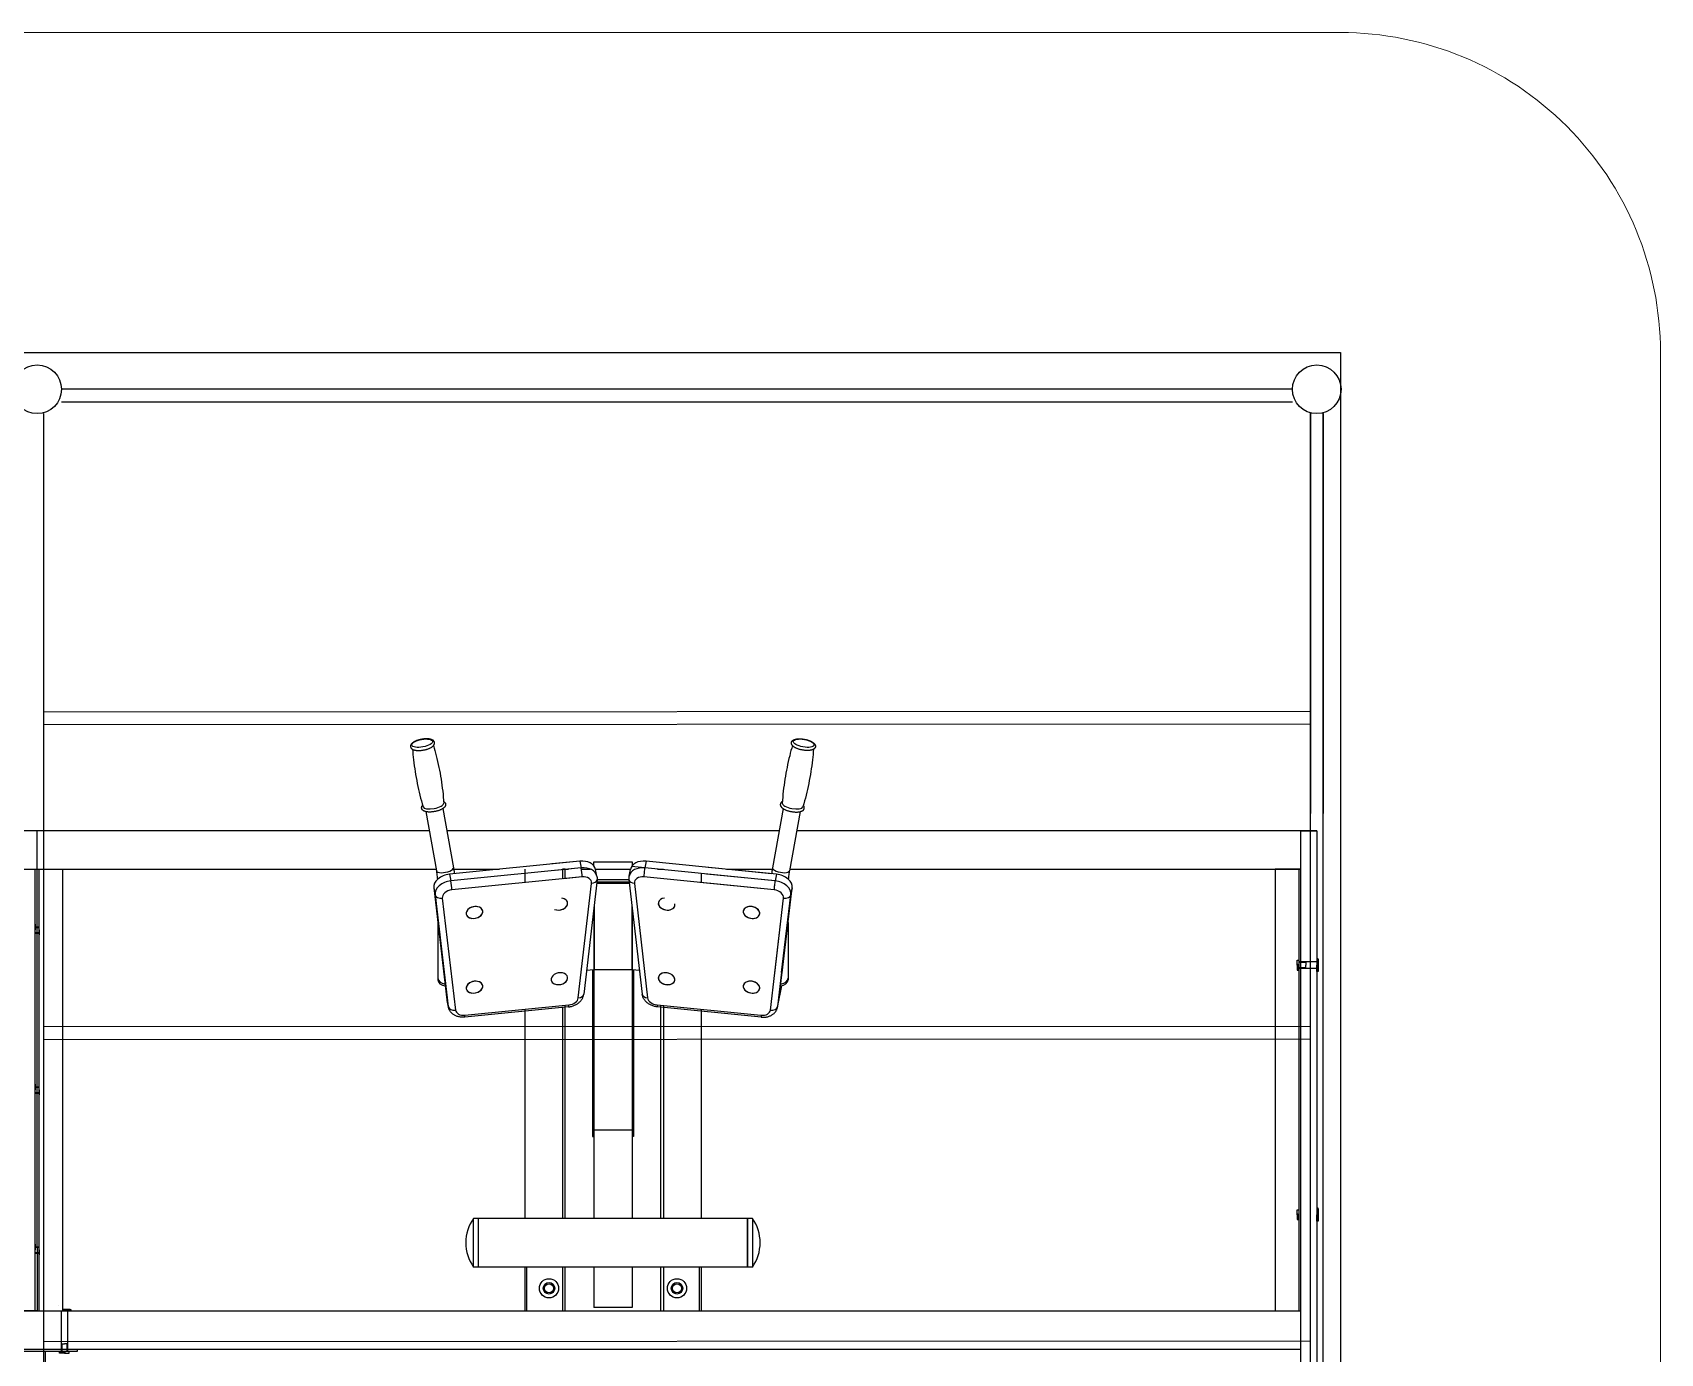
# Model space of a CAD drawing. Header units: millimetres. Extents: x -3665 to 2545, y -3636 to 2679.
# Drawn here: x 0 to 2545, y 615 to 2679 of the extents above; entities that cross this region are included whole.
import ezdxf

# ---------------------------------------------------------------- set-up
doc = ezdxf.new("R2010")
doc.units = ezdxf.units.MM
doc.layers.add('DIKOM_ЗОНА', color=80, linetype='Continuous')
doc.layers.add('DIKOM_ОБЪЕКТ', color=7, linetype='Continuous')

msp = doc.modelspace()

# ---------------------------------------------------------------- linework, layer by layer
at = {"layer": 'DIKOM_ЗОНА', "color": 3, "lineweight": 15}
msp.add_lwpolyline([(-2029.7, 2679.2), (2044.6, 2679.2, -0.414214), (2544.6, 2179.2), (2544.6, -1934.6, -0.414214), (2044.6, -2434.6), (-2029.7, -2434.6, -0.414214), (-2529.7, -1934.6), (-2529.7, 2179.2, -0.414214)], format="xyb", close=True, dxfattribs=at)
at = {"layer": 'DIKOM_ОБЪЕКТ'}
for p, q in [((-2029.7, 2179.2), (2044.6, 2179.2)), ((2044.6, 2179.2), (2044.6, -1934.6)), ((1969.5, 2121.7), (45.5, 2121.7)), ((1969.5, 2101.7), (45.5, 2101.7)), ((17.3, 2083.7), (17.3, -1840.3)), ((1997.5, -1840.3), (1997.5, 2085)), ((1997.5, 2083.7), (1997.5, 1458.6)), ((2017.5, -1840.3), (2017.5, 2085)), ((2017.5, 2083.7), (2017.5, 1458.6)), ((17.3, 1617.6), (1997.5, 1618.6)), ((17.3, 1597.6), (1997.5, 1598.6)), ((615.1, 1461.6), (631.7, 1369.3)), ((641.4, 1466.3), (658.1, 1374)), ((1173.5, 1466.3), (1156.8, 1374)), ((1199.8, 1461.6), (1183.2, 1369.3)), ((7.5, 1431.7), (-175.4, 1431.7)), ((620.5, 1431.7), (7.5, 1431.7)), ((7.5, 1371.7), (7.5, 1431.7)), ((1167.2, 1431.7), (647.7, 1431.7)), ((2007.5, 1431.7), (1194.4, 1431.7)), ((1982.5, -1188.3), (1982.5, 1431.7)), ((1982.5, 1431.7), (2007.5, 1431.7)), ((2007.5, 1431.7), (2007.5, -1188.3)), ((855.7, 1384.1), (652, 1363.9)), ((855.7, 1384.1), (811.9, 1379.8)), ((855.7, 1384.1), (857.8, 1373.6)), ((877.5, 1383.2), (937.5, 1383.2)), ((877.5, 1377), (877.5, 1383.2)), ((1154.5, 1354), (936.5, 1375.7)), ((937.5, 1383.2), (937.5, 1377)), ((959.2, 1384.1), (957.2, 1373.6)), ((1155.4, 1364.6), (959.2, 1384.1)), ((1162.9, 1363.9), (1056.4, 1374.5)), ((-181.4, 1371.7), (7.5, 1371.7)), ((4.5, 681.7), (4.5, 1371.7)), ((7.5, 1371.7), (631.3, 1371.7)), ((7.5, 781.7), (7.5, 1371.7)), ((7.5, 781.7), (7.5, 1371.7)), ((10.5, 681.7), (10.5, 1371.7)), ((47.5, 681.7), (47.5, 1371.7)), ((652, 1363.9), (654.1, 1353.4)), ((857.8, 1373.6), (654.1, 1353.4)), ((859.1, 1359.6), (655.5, 1339.3)), ((657.1, 1371.7), (730, 1371.7)), ((769.5, 1371.7), (769.5, 1350.7)), ((857.8, 1373.6), (817.3, 1369.6)), ((828.5, 1371.7), (837.7, 1371.7)), ((832.5, 1371.7), (828.5, 1371.7)), ((828.5, 1371.7), (828.5, 1356.5)), ((859.1, 1359.6), (830.5, 1356.7)), ((832.5, 1356.9), (832.5, 1371.7)), ((853.3, 1170.7), (874, 1349.5)), ((858.1, 1371.7), (872.4, 1371.7)), ((882.5, 1355.4), (861.9, 1176.6)), ((880.1, 1371.7), (934.8, 1371.7)), ((882.3, 1360.8), (880.2, 1371.3)), ((933.1, 1349.2), (881.8, 1349.2)), ((932.9, 1351.3), (882, 1351.3)), ((932.9, 1351.3), (882, 1351.3)), ((932.9, 1351.3), (882, 1351.3)), ((932.5, 1354.9), (882.4, 1354.9)), ((932.4, 1355.4), (953, 1176.6)), ((932.6, 1360.8), (934.7, 1371.3)), ((941, 1349.5), (961.6, 1170.7)), ((1154.4, 1339.8), (955.8, 1359.6)), ((977.2, 1371.7), (986.5, 1371.7)), ((982.5, 1371.7), (986.5, 1371.7)), ((982.5, 1371.1), (982.5, 1371.7)), ((986.5, 1371.7), (986.5, 1370.7)), ((1159.4, 1339.3), (1043, 1350.9)), ((1045.5, 1364.9), (1045.5, 1350.7)), ((1160.8, 1353.4), (1053.7, 1364)), ((1084.9, 1371.7), (1157.8, 1371.7)), ((1162.9, 1363.9), (1160.8, 1353.4)), ((1183.6, 1371.7), (1982.5, 1371.7)), ((1982.5, 1371.7), (1942.5, 1371.7)), ((1942.5, 1371.7), (1942.5, 681.7)), ((1979.5, 1371.7), (1979.5, 681.7)), ((1982.5, 1271.7), (1982.5, 1371.7)), ((627.3, 1342.3), (629.4, 1331.8)), ((627.3, 1342.3), (648, 1167.6)), ((629.4, 1331.8), (650.1, 1157.1)), ((640.7, 1326.4), (661.3, 1151.6)), ((1153.6, 1151.6), (1174.2, 1326.4)), ((1160.4, 1209), (1174.2, 1326.4)), ((1164.9, 1157.1), (1185.5, 1331.8)), ((1171.1, 1210), (1185.5, 1331.8)), ((1171.9, 1209.5), (1187.6, 1342.3)), ((1187.6, 1342.3), (1185.5, 1331.8)), ((877.5, 1312.1), (877.5, 1214.8)), ((877.9, 1315.7), (877.9, 1214.9)), ((937, 1315.7), (937, 1214.9)), ((937.4, 1312.1), (937.4, 1214.8)), ((4.5, 1285.9), (4.5, 1276.7)), ((4.5, 1280.8), (10.5, 1280.8)), ((4.5, 1267.4), (4.5, 1276.7)), ((4.5, 1272.5), (10.5, 1272.5)), ((5.1, 1281.7), (10.5, 1281.7)), ((10.5, 1276.7), (10.5, 1284.3)), ((10.5, 1276.7), (10.5, 1269.1)), ((633.7, 1288.5), (633.7, 1201.6)), ((1166.9, 1167.6), (1181.2, 1288.5)), ((1181.2, 1288.5), (1181.2, 1201.6)), ((5.1, 1271.7), (10.5, 1271.7)), ((1977, 1221.7), (1977, 1229.3)), ((1977, 1229.3), (1979.5, 1229.3)), ((1977, 1221.7), (1977, 1228.9)), ((1979.5, 1222.1), (1977, 1223)), ((1977, 1221.7), (1977, 1214.1)), ((1977, 1221.7), (1977, 1214.4)), ((1979.5, 1229.3), (1979.5, 1221.7)), ((2007.5, 1226.7), (1979.5, 1226.7)), ((1990.5, 1225.8), (1979.5, 1225.8)), ((1979.5, 1214.1), (1979.5, 1221.7)), ((1990.5, 1226.7), (1990.5, 1221.7)), ((1990.5, 1216.7), (1990.5, 1221.7)), ((2009.5, 1231.7), (2007.5, 1231.7)), ((2007.5, 1231.7), (2007.5, 1221.7)), ((2007.5, 1211.7), (2007.5, 1221.7)), ((2009.5, 1221.7), (2009.5, 1231.7)), ((2009.5, 1230.9), (2009.5, 1221.7)), ((2009.5, 1212.4), (2009.5, 1221.7)), ((2009.5, 1221.7), (2009.5, 1211.7)), ((633.7, 1201.6), (633.7, 1198.8)), ((866.1, 1213.7), (877.5, 1214.8)), ((875.5, 1214.6), (875.5, 953.9)), ((877.5, 1214.8), (877.5, 825.9)), ((877.9, 1214.9), (937, 1214.9)), ((937.4, 1214.8), (948.8, 1213.7)), ((937.5, 1214.8), (937.5, 825.9)), ((939.5, 1214.6), (939.5, 953.9)), ((1181.2, 1201.6), (1181.2, 1198.8)), ((1977, 1221.2), (1979.5, 1220.3)), ((1977, 1214.1), (1979.5, 1214.1)), ((1990.5, 1217.5), (1979.5, 1217.5)), ((2007.5, 1216.7), (1979.5, 1216.7)), ((2009.5, 1211.7), (2007.5, 1211.7)), ((1164.7, 1156.1), (1171.4, 1189.6)), ((1169.3, 1189.4), (1169.5, 1189.4)), ((650.2, 1156.1), (648.1, 1166.6)), ((838.1, 1156.6), (675.7, 1140.4)), ((676.1, 1143.4), (838.5, 1159.5)), ((769.5, 1152.7), (769.5, 825.9)), ((828.5, 1155.6), (828.5, 825.9)), ((832.5, 825.9), (832.5, 1158.9)), ((976.4, 1159.5), (1138.8, 1143.4)), ((1139.2, 1140.4), (976.8, 1156.6)), ((982.5, 825.9), (982.5, 1158.9)), ((986.5, 1158.5), (986.5, 825.9)), ((1045.5, 1152.7), (1045.5, 825.9)), ((17.3, 1125.6), (1997.5, 1126.6)), ((17.3, 1105.6), (1997.5, 1106.6)), ((4.5, 1035.9), (4.5, 1026.7)), ((4.5, 1030.8), (10.5, 1030.8)), ((4.5, 1017.4), (4.5, 1026.7)), ((4.5, 1022.5), (10.5, 1022.5)), ((5.1, 1031.7), (10.5, 1031.7)), ((5.1, 1021.7), (10.5, 1021.7)), ((10.5, 1026.7), (10.5, 1034.3)), ((10.5, 1026.7), (10.5, 1019.1)), ((875.5, 959.8), (877.5, 959.8)), ((875.5, 953.9), (877.5, 953.9)), ((937.5, 963.9), (877.5, 963.9)), ((939.5, 959.8), (937.5, 959.8)), ((939.5, 953.9), (937.5, 953.9)), ((2009.5, 841.7), (2007.5, 841.7)), ((2007.5, 841.7), (2007.5, 831.7)), ((2009.5, 831.7), (2009.5, 841.7)), ((2009.5, 840.9), (2009.5, 831.7)), ((1125.5, 825.9), (689.5, 825.9)), ((689.5, 749.9), (689.5, 825.9)), ((697.5, 749.9), (697.5, 825.9)), ((697.5, 749.9), (697.5, 824.3)), ((1117.5, 749.9), (1117.5, 825.9)), ((1117.5, 825.9), (1117.5, 749.9)), ((1125.5, 825.9), (1125.5, 749.9)), ((1977, 831.7), (1977, 839.3)), ((1977, 839.3), (1979.5, 839.3)), ((1977, 831.7), (1977, 838.9)), ((1979.5, 832.1), (1977, 833)), ((1977, 831.7), (1977, 824.1)), ((1977, 831.7), (1977, 824.4)), ((1977, 831.2), (1979.5, 830.3)), ((1977, 824.1), (1979.5, 824.1)), ((1979.5, 839.3), (1979.5, 831.7)), ((1979.5, 824.1), (1979.5, 831.7)), ((2007.5, 821.7), (2007.5, 831.7)), ((2009.5, 821.7), (2007.5, 821.7)), ((2009.5, 822.4), (2009.5, 831.7)), ((2009.5, 831.7), (2009.5, 821.7)), ((4.5, 785.9), (4.5, 776.7)), ((4.5, 780.8), (10.5, 780.8)), ((4.5, 767.4), (4.5, 776.7)), ((4.5, 772.5), (10.5, 772.5)), ((5.1, 781.7), (10.5, 781.7)), ((5.1, 771.7), (10.5, 771.7)), ((7.5, 781.7), (7.5, 681.7)), ((7.5, 781.7), (7.5, 681.7)), ((10.5, 776.7), (10.5, 784.3)), ((10.5, 776.7), (10.5, 769.1)), ((1125.5, 749.9), (689.5, 749.9)), ((769.5, 749.9), (769.5, 681.7)), ((772.5, 749.9), (772.5, 681.7)), ((828.5, 749.9), (828.5, 681.7)), ((832.5, 681.7), (832.5, 749.9)), ((877.5, 749.9), (877.5, 686.7)), ((937.5, 749.9), (937.5, 686.7)), ((982.5, 681.7), (982.5, 749.9)), ((986.5, 749.9), (986.5, 681.7)), ((1042.5, 681.7), (1042.5, 749.9)), ((1045.5, 749.9), (1045.5, 681.7)), ((-79.6, 681.7), (7.5, 681.7)), ((7.5, 681.7), (-32.5, 681.7)), ((7.5, 681.7), (1982.5, 681.7)), ((7.5, 681.7), (47.5, 681.7)), ((40, 681.7), (50, 681.7)), ((45, 681.7), (45, 617.7)), ((47.5, 683.7), (50, 683.7)), ((50, 683.7), (47.5, 683.7)), ((59.2, 683.7), (50, 683.7)), ((50, 683.7), (60, 683.7)), ((60, 681.7), (50, 681.7)), ((55, 681.7), (55, 617.7)), ((60, 683.7), (60, 681.7)), ((772.5, 681.7), (1042.5, 681.7)), ((937.5, 686.7), (877.5, 686.7)), ((-1967.5, 621.7), (7.5, 621.7)), ((-55, 621.7), (70, 621.7)), ((70, 617.7), (-55, 617.7)), ((7.5, 621.7), (1982.5, 621.7)), ((17.3, 633.6), (1997.5, 634.6)), ((20, 617.7), (20, -323)), ((42.4, 615.2), (42.4, 617.7)), ((42.4, 617.7), (50, 617.7)), ((50, 615.2), (42.4, 615.2)), ((50, 615.2), (42.7, 615.2)), ((45, 629.7), (50, 629.7)), ((45.8, 629.7), (45.8, 617.7)), ((49.5, 615.2), (48.6, 617.7)), ((55, 629.7), (50, 629.7)), ((57.6, 617.7), (50, 617.7)), ((50, 615.2), (57.6, 615.2)), ((50, 615.2), (57.2, 615.2)), ((50.4, 617.7), (51.3, 615.2)), ((54.1, 629.7), (54.1, 617.7)), ((57.6, 615.2), (57.6, 617.7)), ((70, 621.7), (70, 617.7))]:
    msp.add_line(p, q, dxfattribs=at)
for centre, radius in [((7.5, 2121.7), 38), ((7.5, 2121.7), 38), ((2007.5, 2121.7), 38), ((807.5, 716.7), 15), ((807.5, 716.7), 9), ((807.5, 716.7), 7), ((1007.5, 716.7), 15), ((1007.5, 716.7), 9), ((1007.5, 716.7), 7)]:
    msp.add_circle(centre, radius, dxfattribs=at)
for centre, radius, start, end in [((5.1, 1282.3), 0.6, 180, 270), ((5.1, 1271.1), 0.6, 90, 180), ((5.1, 1032.3), 0.6, 180, 270), ((5.1, 1021.1), 0.6, 90, 180), ((743.6, 787.9), 66.2, 144.9489, 180), ((1071.3, 787.9), 66.2, 0, 35.0511), ((5.1, 782.3), 0.6, 180, 270), ((5.1, 771.1), 0.6, 90, 180), ((743.6, 787.9), 66.2, 180, 215.0511), ((1071.3, 787.9), 66.2, 324.9489, 0), ((43.1, 686.7), 3.24, 119.1339, 119.134)]:
    msp.add_arc(centre, radius, start, end, dxfattribs=at)
for centre, major_axis in [((609.4, 1568.6), (-16.2, -2.9)), ((1205.5, 1568.6), (-16.2, 2.9))]:
    msp.add_ellipse(centre, major_axis=major_axis, ratio=0.365776, dxfattribs=at)
for centre, major_axis, ratio, start_param, end_param in [((626.7, 1472.4), (-16.2, -2.9), 0.365776, 0.03941, 3.102183), ((1188.2, 1472.4), (-16.2, 2.9), 0.365776, 0.03941, 3.102183), ((644.9, 1371.6), (-13.2, -2.4), 0.365776, 0, 3.141593), ((855.7, 1366.5), (24.5, 4.9), 0.700225, 0, 1.432511), ((857.8, 1356), (24.5, 4.9), 0.700225, 0, 1.432511), ((957.2, 1356), (-24.5, 4.9), 0.700225, -1.432511, 0), ((959.2, 1366.5), (-24.5, 4.9), 0.700225, -1.432511, 0), ((1170, 1371.6), (-13.2, 2.4), 0.365776, 0, 3.141593), ((652, 1346.2), (-24.5, -4.9), 0.700225, -1.709081, -0.055144), ((654.1, 1335.7), (-24.5, -4.9), 0.700225, -1.709081, -0.055144), ((654.1, 1346.3), (-0.99, 9.95), 0.09841, -2.361084, -0.790288), ((857.8, 1366.6), (-0.99, 9.95), 0.09841, -2.361084, -0.790288), ((859.1, 1349), (14.7, 2.9), 0.700225, -0.221426, 1.432511), ((872.6, 1356.6), (9.93, -1.15), 0.696492, -1.350513, 0), ((942.4, 1356.6), (-9.93, -1.15), 0.696492, 0, 1.350513), ((955.8, 1349), (-14.7, 2.9), 0.700225, -1.432511, 0.221426), ((957.2, 1366.6), (-0.99, -9.95), 0.09841, -2.351305, -0.780508), ((1160.8, 1346.3), (-0.99, -9.95), 0.09841, -2.351305, -0.780508), ((1160.8, 1335.7), (24.5, -4.9), 0.700225, 0.055144, 1.709081), ((1162.9, 1346.2), (24.5, -4.9), 0.700225, 0.055144, 1.709081), ((639.3, 1333.4), (-9.93, -1.17), 0.712837, 0.056135, 1.626931), ((655.5, 1328.7), (-14.7, -2.9), 0.700225, -1.709081, -0.055144), ((823.7, 1317.1), (12.8, 2.5), 0.700225, 0, 1.118701), ((823.7, 1317.1), (12.8, 2.5), 0.700225, 0.505532, 1.118701), ((823.7, 1317.1), (12.8, 2.5), 0.700225, 0, 0.505532), ((991.2, 1317.1), (-12.8, 2.5), 0.700225, -1.185637, 0), ((991.2, 1317.1), (12.8, -2.5), 0.700225, 1.941121, 3.141593), ((991.2, 1317.1), (-12.8, 2.5), 0.700225, -1.200471, -1.185637), ((1159.4, 1328.7), (14.7, -2.9), 0.700225, 0.055144, 1.709081), ((1175.6, 1333.4), (9.93, -1.17), 0.712837, -1.626931, -0.056135), ((691, 1304), (-12.8, -2.5), 0.700225, -1.53391, 0), ((691, 1304), (12.8, 2.5), 0.700225, 0, 3.141593), ((691, 1304), (-12.8, -2.5), 0.700225, 0, 3.141593), ((691, 1304), (12.8, 2.5), 0.700225, -3.141593, -0.138285), ((691, 1304), (-12.8, -2.5), 0.700225, 3.141593, 4.749275), ((691, 1304), (12.8, 2.5), 0.700225, -0.138285, 0), ((823.7, 1317.1), (12.8, 2.5), 0.700225, -2.336223, 0), ((823.7, 1317.1), (12.8, 2.5), 0.700225, -2.336223, -0.138285), ((823.7, 1317.1), (12.8, 2.5), 0.700225, -0.138285, 0), ((991.2, 1317.1), (12.8, -2.5), 0.700225, 3.141593, 6.283185), ((991.2, 1317.1), (-12.8, 2.5), 0.700225, 0, 3.141593), ((991.2, 1317.1), (12.8, -2.5), 0.700225, 0.138285, 0.296717), ((991.2, 1317.1), (-12.8, 2.5), 0.700225, -3.141593, -2.844875), ((991.2, 1317.1), (12.8, -2.5), 0.700225, 0, 0.138285), ((1123.9, 1304), (-12.8, 2.5), 0.700225, 0, 3.141593), ((1123.9, 1304), (12.8, -2.5), 0.700225, 3.141593, 6.283185), ((1123.9, 1304), (12.8, -2.5), 0.700225, 0.138285, 3.141593), ((1123.9, 1304), (-12.8, 2.5), 0.700225, -1.233818, 0), ((1123.9, 1304), (-12.8, 2.5), 0.700225, 3.141593, 5.049368), ((1123.9, 1304), (12.8, -2.5), 0.700225, 0, 0.138285), ((647.1, 1201.6), (-13.4, 0), 0.707107, 0, 1.41835), ((647.1, 1201.6), (-13.4, 0), 0.707107, 0, 1.41835), ((647.1, 1198.8), (-13.4, 0), 0.707107, 0, 1.443817), ((691, 1187.3), (-12.8, -2.5), 0.700225, -1.476371, 0), ((691, 1187.3), (12.8, 2.5), 0.700225, 0, 3.141593), ((691, 1187.3), (-12.8, -2.5), 0.700225, 3.141593, 4.806814), ((823.7, 1200.5), (12.8, 2.5), 0.700225, 0, 3.141593), ((823.7, 1200.5), (12.8, 2.5), 0.700225, 0, 3.141593), ((823.7, 1200.5), (12.8, 2.5), 0.700225, -3.141593, -0.138285), ((823.7, 1200.5), (12.8, 2.5), 0.700225, 3.141593, 4.234036), ((823.7, 1200.5), (12.8, 2.5), 0.700225, -2.04915, 0), ((823.7, 1200.5), (12.8, 2.5), 0.700225, -0.138285, 0), ((877.9, 1212.7), (-3, 0), 0.707107, -1.570796, -1.43117), ((937, 1212.7), (-3, 0), 0.707107, -1.710423, -1.570796), ((991.2, 1200.5), (-12.8, 2.5), 0.700225, 0, 3.141593), ((991.2, 1200.5), (12.8, -2.5), 0.700225, 3.141593, 6.283185), ((991.2, 1200.5), (12.8, -2.5), 0.700225, 0.138285, 3.141593), ((991.2, 1200.5), (-12.8, 2.5), 0.700225, -1.169723, 0), ((991.2, 1200.5), (-12.8, 2.5), 0.700225, -3.141593, -1.169723), ((991.2, 1200.5), (12.8, -2.5), 0.700225, 0, 0.138285), ((1123.9, 1187.3), (12.8, -2.5), 0.700225, 0.138285, 3.141593), ((1123.9, 1187.3), (-12.8, 2.5), 0.700225, -1.37916, 0), ((1123.9, 1187.3), (-12.8, 2.5), 0.700225, 3.141593, 4.904025), ((1167.8, 1198.8), (13.4, 0), 0.707107, -1.443817, 0), ((1167.8, 1201.6), (-13.4, 0), 0.707107, 1.723243, 3.141593), ((1167.8, 1201.6), (13.4, 0), 0.707107, -1.41835, 0), ((691, 1187.3), (-12.8, -2.5), 0.700225, 0, 3.141593), ((691, 1187.3), (12.8, 2.5), 0.700225, -3.141593, -0.138285), ((691, 1187.3), (12.8, 2.5), 0.700225, -0.138285, 0), ((838.5, 1170.1), (14.7, 2.9), 0.700225, -1.709081, -0.221426), ((851.9, 1177.7), (9.93, -1.15), 0.696492, -1.350513, 0), ((963, 1177.7), (-9.93, -1.15), 0.696492, 0, 1.350513), ((976.4, 1170.1), (-14.7, 2.9), 0.700225, 0.221426, 1.709081), ((1123.9, 1187.3), (-12.8, 2.5), 0.700225, 0, 3.141593), ((1123.9, 1187.3), (12.8, -2.5), 0.700225, 3.141593, 6.283185), ((1123.9, 1187.3), (12.8, -2.5), 0.700225, 0, 0.138285), ((1167.8, 1198.8), (13.4, 0), 0.707107, -1.507864, -1.458924), ((1167.8, 1201.6), (13.4, 0), 0.707107, -1.482711, -1.458924), ((1167.8, 1201.6), (13.4, 0), 0.707107, -1.458924, -1.41835), ((672.6, 1171.5), (-24.5, -4.9), 0.700225, -0.055144, 0), ((659.9, 1158.6), (-9.93, -1.17), 0.712837, 0.056135, 1.626931), ((676.1, 1154), (-14.7, -2.9), 0.700225, -0.055144, 1.432511), ((837.1, 1166.5), (0.99, -9.95), 0.09841, 0, 0.780508), ((977.8, 1166.5), (0.99, 9.95), 0.09841, 2.361084, 3.141593), ((1138.8, 1154), (14.7, -2.9), 0.700225, -1.432511, 0.055144), ((1155, 1158.6), (9.93, -1.17), 0.712837, -1.626931, -0.056135), ((1142.3, 1171.5), (24.5, -4.9), 0.700225, 0, 0.055144), ((674.7, 1150.4), (0.99, -9.95), 0.09841, 0, 0.780508), ((1140.2, 1150.4), (0.99, 9.95), 0.09841, 2.361084, 3.141593)]:
    msp.add_ellipse(centre, major_axis=major_axis, ratio=ratio, start_param=start_param, end_param=end_param, dxfattribs=at)
for points, knots in [([(607.5, 1574.5), (608.2, 1574.7), (609.6, 1574.9), (611.8, 1575.2), (613.8, 1575.4), (615.8, 1575.4), (617.6, 1575.4), (619.3, 1575.3), (620.9, 1575.1), (622.3, 1574.8), (623.5, 1574.4), (624.5, 1574), (625.4, 1573.6), (626.2, 1573.1), (626.8, 1572.6), (627.3, 1572.1), (627.7, 1571.6), (628, 1571.1), (628.2, 1570.6), (628.4, 1570.1), (628.5, 1569.6), (628.6, 1569), (628.6, 1568.5), (628.5, 1567.9), (628.4, 1567.4), (628.2, 1566.8), (627.9, 1566.2), (627.5, 1565.6), (627.1, 1565), (626.5, 1564.3), (625.7, 1563.7), (624.8, 1563), (623.7, 1562.2), (622.5, 1561.5), (621, 1560.8), (619.5, 1560.1), (617.7, 1559.5), (615.8, 1558.9), (613.8, 1558.4), (611.7, 1558), (609.6, 1557.6), (607.5, 1557.3), (605.4, 1557.2), (603.5, 1557.2), (601.7, 1557.2), (600, 1557.4), (598.5, 1557.6), (597.1, 1557.9), (595.9, 1558.2), (594.9, 1558.6), (594, 1559.1), (593.3, 1559.6), (592.7, 1560), (592.3, 1560.5), (591.9, 1561), (591.6, 1561.6), (591.3, 1562.1), (591.2, 1562.6), (591.1, 1563.1), (591, 1563.7), (591, 1564.2), (591.1, 1564.8), (591.3, 1565.3), (591.5, 1565.9), (591.8, 1566.5), (592.2, 1567.1), (592.7, 1567.7), (593.3, 1568.4), (594.1, 1569), (595, 1569.8), (596.1, 1570.5), (597.4, 1571.2), (598.8, 1571.9), (600.5, 1572.6), (602.2, 1573.2), (604.1, 1573.8), (605.9, 1574.2), (607, 1574.5), (607.5, 1574.5)], [0, 0, 0, 0, 1.507124, 3.00653, 4.47647, 5.917533, 7.328188, 8.7047, 10.040472, 11.325486, 12.545746, 13.685118, 14.729373, 15.673041, 16.521288, 17.287626, 17.988377, 18.639513, 19.255201, 19.847701, 20.427907, 21.004995, 21.588544, 22.188225, 22.813646, 23.476011, 24.187538, 24.961249, 25.810151, 26.744857, 27.766672, 28.881511, 30.076285, 31.337691, 32.652906, 34.011409, 35.405824, 36.831544, 38.286075, 39.768431, 41.281142, 42.775057, 44.239776, 45.675476, 47.080295, 48.449954, 49.777425, 51.051903, 52.258762, 53.381693, 54.407699, 55.333363, 56.165616, 56.918814, 57.609457, 58.253195, 58.863887, 59.453603, 60.032333, 60.609894, 61.195876, 61.799276, 62.430521, 63.100894, 63.822751, 64.609215, 65.473031, 66.424118, 67.452041, 68.581479, 69.78872, 71.060307, 72.383583, 73.748693, 75.148787, 76.579585, 78.038988, 79, 79, 79, 79]), ([(594.1, 1559.1), (594.5, 1553.6), (595.7, 1541.9), (598.1, 1524.1), (601.4, 1505.6), (605.5, 1487.3), (608.8, 1475.2), (610.6, 1469.3)], [0, 0, 0, 0, 1.44188, 3.08141, 4.72094, 6.36047, 8, 8, 8, 8]), ([(627, 1565), (628.6, 1559.7), (631.6, 1548.4), (635.5, 1530.8), (638.9, 1512.4), (641.4, 1493.8), (642.6, 1481.3), (643, 1475.1)], [0, 0, 0, 0, 1.44188, 3.08141, 4.72094, 6.36047, 8, 8, 8, 8]), ([(1187.9, 1565), (1186.4, 1559.7), (1183.3, 1548.4), (1179.4, 1530.8), (1176, 1512.4), (1173.5, 1493.8), (1172.4, 1481.3), (1171.9, 1475.1)], [0, 0, 0, 0, 1.44188, 3.08141, 4.72094, 6.36047, 8, 8, 8, 8]), ([(1216.4, 1571.7), (1216.2, 1571.8), (1215.4, 1572.2), (1214.1, 1572.7), (1212.3, 1573.3), (1210.4, 1573.9), (1208.4, 1574.4), (1206.3, 1574.8), (1204.1, 1575.1), (1202, 1575.3), (1200, 1575.4), (1198.1, 1575.4), (1196.3, 1575.3), (1194.7, 1575.2), (1193.2, 1574.9), (1192, 1574.6), (1190.8, 1574.2), (1189.9, 1573.8), (1189.1, 1573.3), (1188.4, 1572.9), (1187.8, 1572.4), (1187.4, 1571.9), (1187.1, 1571.4), (1186.8, 1570.9), (1186.6, 1570.3), (1186.4, 1569.8), (1186.3, 1569.3), (1186.3, 1568.7), (1186.4, 1568.2), (1186.5, 1567.6), (1186.6, 1567.1), (1186.9, 1566.5), (1187.2, 1565.9), (1187.6, 1565.3), (1188.2, 1564.6), (1188.8, 1564), (1189.6, 1563.3), (1190.6, 1562.6), (1191.8, 1561.9), (1193.1, 1561.2), (1194.7, 1560.5), (1196.3, 1559.8), (1198.2, 1559.2), (1200.1, 1558.6), (1202.1, 1558.2), (1204.3, 1557.8), (1206.4, 1557.5), (1208.5, 1557.3), (1210.5, 1557.2), (1212.3, 1557.2), (1214.1, 1557.3), (1215.7, 1557.5), (1217.2, 1557.7), (1218.4, 1558.1), (1219.5, 1558.4), (1220.5, 1558.9), (1221.3, 1559.3), (1221.9, 1559.8), (1222.4, 1560.3), (1222.9, 1560.8), (1223.2, 1561.3), (1223.5, 1561.8), (1223.7, 1562.3), (1223.8, 1562.9), (1223.9, 1563.4), (1223.9, 1563.9), (1223.8, 1564.5), (1223.7, 1565), (1223.5, 1565.6), (1223.3, 1566.2), (1222.9, 1566.8), (1222.5, 1567.4), (1221.9, 1568), (1221.3, 1568.7), (1220.5, 1569.4), (1219.5, 1570), (1218.4, 1570.7), (1217.3, 1571.3), (1216.6, 1571.6), (1216.4, 1571.7)], [0, 0, 0, 0, 0.674043, 1.97028, 3.394338, 4.848913, 6.332277, 7.844623, 9.37741, 10.878715, 12.351338, 13.794144, 15.204399, 16.57685, 17.902978, 19.170429, 20.357799, 21.460604, 22.462739, 23.3648, 24.176947, 24.914939, 25.595464, 26.233797, 26.843126, 27.434966, 28.019786, 28.606543, 29.204981, 29.825104, 30.477283, 31.173406, 31.926378, 32.749584, 33.655098, 34.651381, 35.696754, 36.868272, 38.114128, 39.420701, 40.775924, 42.170835, 43.59942, 45.058166, 46.545599, 48.062212, 49.590418, 51.088138, 52.556653, 53.99509, 55.400412, 56.766942, 58.085647, 59.34363, 60.524851, 61.612358, 62.599801, 63.487994, 64.288363, 65.017056, 65.690591, 66.323955, 66.930204, 67.520537, 68.104777, 68.692717, 69.293761, 69.917651, 70.575365, 71.278873, 72.041182, 72.875523, 73.793771, 74.803343, 75.816912, 76.961527, 78.147329, 79.455266, 80, 80, 80, 80]), ([(1220.8, 1559.1), (1220.4, 1553.6), (1219.3, 1541.9), (1216.8, 1524.1), (1213.5, 1505.6), (1209.4, 1487.3), (1206.1, 1475.2), (1204.4, 1469.3)], [0, 0, 0, 0, 1.44188, 3.08141, 4.72094, 6.36047, 8, 8, 8, 8]), ([(642.8, 1477.4), (643.1, 1477.2), (643.5, 1476.9), (644.1, 1476.5), (644.6, 1476), (645, 1475.5), (645.3, 1475), (645.6, 1474.4), (645.8, 1473.9), (645.9, 1473.4), (645.9, 1472.9), (645.9, 1472.3), (645.9, 1471.8), (645.7, 1471.2), (645.5, 1470.6), (645.2, 1470.1), (644.9, 1469.4), (644.4, 1468.8), (643.8, 1468.2), (643.1, 1467.5), (642.2, 1466.8), (641.1, 1466.1), (639.8, 1465.4), (638.4, 1464.6), (636.8, 1464), (635, 1463.3), (633.2, 1462.7), (631.2, 1462.2), (629.1, 1461.8), (626.9, 1461.4), (624.8, 1461.2), (622.8, 1461), (620.8, 1461), (619, 1461), (617.3, 1461.2), (615.8, 1461.4), (614.4, 1461.7), (613.3, 1462.1), (612.2, 1462.5), (611.4, 1462.9), (610.7, 1463.4), (610.1, 1463.9), (609.6, 1464.4), (609.2, 1464.9), (608.9, 1465.4), (608.7, 1465.9), (608.5, 1466.4), (608.4, 1466.9), (608.4, 1467.5), (608.4, 1468), (608.5, 1468.6), (608.6, 1469.1), (608.8, 1469.7), (609.1, 1470.3), (609.5, 1470.9), (609.8, 1471.2), (609.9, 1471.4)], [0, 0, 0, 0, 0.999558, 1.95594, 2.81997, 3.610054, 4.344197, 5.038373, 5.706406, 6.360577, 7.011231, 7.669171, 8.345301, 9.05045, 9.797254, 10.599487, 11.471831, 12.428951, 13.482814, 14.634891, 15.89185, 17.238934, 18.661144, 20.144024, 21.675709, 23.247885, 24.855356, 26.495312, 28.166639, 29.872191, 31.556551, 33.207993, 34.826716, 36.410623, 37.954886, 39.451584, 40.888532, 42.249242, 43.515326, 44.672127, 45.715796, 46.654144, 47.50336, 48.282046, 49.007848, 49.696392, 50.361285, 51.013792, 51.66498, 52.325664, 53.005986, 53.717702, 54.473535, 55.287414, 56.174137, 57, 57, 57, 57]), ([(1172.1, 1477.4), (1172, 1477.3), (1171.6, 1477.1), (1171.1, 1476.7), (1170.5, 1476.2), (1170.1, 1475.7), (1169.7, 1475.2), (1169.4, 1474.7), (1169.2, 1474.2), (1169.1, 1473.6), (1169, 1473.1), (1169, 1472.6), (1169, 1472), (1169.1, 1471.5), (1169.3, 1470.9), (1169.5, 1470.3), (1169.9, 1469.7), (1170.3, 1469.1), (1170.8, 1468.5), (1171.5, 1467.8), (1172.3, 1467.1), (1173.3, 1466.4), (1174.5, 1465.7), (1175.8, 1465), (1177.3, 1464.3), (1179, 1463.6), (1180.8, 1463), (1182.8, 1462.5), (1184.8, 1462), (1186.9, 1461.6), (1189, 1461.3), (1191.1, 1461.1), (1193.1, 1461), (1195, 1461), (1196.8, 1461.1), (1198.4, 1461.3), (1199.8, 1461.5), (1201.1, 1461.9), (1202.2, 1462.3), (1203.1, 1462.7), (1203.9, 1463.2), (1204.6, 1463.6), (1205.1, 1464.1), (1205.5, 1464.6), (1205.9, 1465.1), (1206.1, 1465.6), (1206.3, 1466.2), (1206.5, 1466.7), (1206.5, 1467.2), (1206.5, 1467.8), (1206.5, 1468.3), (1206.4, 1468.9), (1206.2, 1469.4), (1205.9, 1470), (1205.6, 1470.6), (1205.3, 1471.1), (1205.1, 1471.3), (1205, 1471.4)], [0, 0, 0, 0, 0.534636, 1.556581, 2.476663, 3.312733, 4.083701, 4.806867, 5.497177, 6.167673, 6.830215, 7.494952, 8.172922, 8.87546, 9.614314, 10.402951, 11.255993, 12.188603, 13.214461, 14.343149, 15.527453, 16.854665, 18.266096, 19.746313, 21.281645, 22.86194, 24.480383, 26.132997, 27.81811, 29.53628, 31.267586, 32.964353, 34.628034, 36.257638, 37.849728, 39.39787, 40.891831, 42.317, 43.655206, 44.887242, 46.005916, 47.01215, 47.918888, 48.744425, 49.507473, 50.225011, 50.91183, 51.580619, 52.242504, 52.908581, 53.589504, 54.296309, 55.041433, 55.838438, 56.702057, 57.647283, 58, 58, 58, 58]), ([(658.1, 1374), (658.2, 1373.2), (658.6, 1371.4), (659.1, 1368.2), (659.4, 1366), (659.5, 1364.6)], [0, 0, 0, 0, 1.567171, 3.419282, 6, 6, 6, 6]), ([(1156.8, 1374), (1156.7, 1373.2), (1156.4, 1371.4), (1155.9, 1368.2), (1155.6, 1366), (1155.4, 1364.6)], [0, 0, 0, 0, 1.567171, 3.419282, 6, 6, 6, 6]), ([(633.5, 1356.1), (633.4, 1356.8), (633.2, 1358.9), (632.8, 1362.4), (632.3, 1366), (631.9, 1368.4), (631.7, 1369.3)], [0, 0, 0, 0, 1.343781, 3.505707, 5.667634, 7, 7, 7, 7]), ([(882.3, 1360.8), (882.4, 1360.2), (882.5, 1359.3), (882.6, 1357.9), (882.6, 1356.7), (882.6, 1355.9), (882.5, 1355.4)], [0, 0, 0, 0, 2.34386, 3.74386, 5.14386, 7, 7, 7, 7]), ([(932.6, 1360.8), (932.5, 1360.2), (932.4, 1359.3), (932.3, 1357.9), (932.3, 1356.7), (932.4, 1355.9), (932.4, 1355.4)], [0, 0, 0, 0, 2.34386, 3.74386, 5.14386, 7, 7, 7, 7]), ([(1183.2, 1369.3), (1183, 1368.3), (1182.7, 1366.1), (1182.1, 1362.6), (1181.7, 1359.2), (1181.5, 1357), (1181.5, 1356.1)], [0, 0, 0, 0, 1.395526, 3.256227, 5.418152, 7, 7, 7, 7]), ([(838.1, 1156.6), (838.5, 1156.6), (839.5, 1156.7), (841.4, 1157), (843.8, 1157.6), (846.3, 1158.5), (848.7, 1159.5), (850.9, 1160.8), (853, 1162.1), (854.8, 1163.6), (856.5, 1165.2), (857.9, 1167), (859.2, 1168.8), (860.2, 1170.7), (861, 1172.6), (861.6, 1174.6), (861.8, 1175.9), (861.9, 1176.6)], [0, 0, 0, 0, 0.558267, 1.563147, 2.991285, 4.379387, 5.73531, 7.064171, 8.368927, 9.650898, 10.910177, 12.146089, 13.357768, 14.54477, 15.707619, 16.848085, 18, 18, 18, 18]), ([(976.8, 1156.6), (976.4, 1156.6), (975.4, 1156.7), (973.5, 1157), (971.1, 1157.6), (968.6, 1158.5), (966.2, 1159.5), (964, 1160.8), (961.9, 1162.1), (960.1, 1163.6), (958.4, 1165.2), (957, 1167), (955.7, 1168.8), (954.7, 1170.7), (953.9, 1172.6), (953.4, 1174.6), (953.1, 1175.9), (953, 1176.6)], [0, 0, 0, 0, 0.558267, 1.563147, 2.991285, 4.379387, 5.73531, 7.064171, 8.368927, 9.650898, 10.910177, 12.146089, 13.357768, 14.54477, 15.707619, 16.848085, 18, 18, 18, 18]), ([(675.7, 1140.4), (674.7, 1140.3), (672.9, 1140.2), (670.2, 1140.4), (667.7, 1140.7), (665.3, 1141.2), (663, 1141.9), (660.9, 1142.8), (659, 1143.9), (657.2, 1145.1), (655.6, 1146.5), (654.1, 1148), (652.9, 1149.6), (651.9, 1151.3), (651.1, 1153.1), (650.5, 1154.7), (650.3, 1155.7), (650.2, 1156.1)], [0, 0, 0, 0, 1.55145, 2.906697, 4.235567, 5.540645, 6.822954, 8.082375, 9.318143, 10.529462, 11.716061, 12.878544, 14.018841, 15.140143, 16.24666, 17.342331, 18, 18, 18, 18]), ([(1139.2, 1140.4), (1140.1, 1140.4), (1141.8, 1140.3), (1144.4, 1140.3), (1146.9, 1140.6), (1149.3, 1141.1), (1151.6, 1141.8), (1153.7, 1142.7), (1155.7, 1143.8), (1157.5, 1145), (1159.2, 1146.3), (1160.6, 1147.8), (1161.9, 1149.4), (1162.9, 1151.1), (1163.8, 1152.9), (1164.4, 1154.6), (1164.6, 1155.7), (1164.7, 1156.1)], [0, 0, 0, 0, 1.39035, 2.749024, 4.080891, 5.388728, 6.673731, 7.935902, 9.174533, 10.388762, 11.578178, 12.743353, 13.886117, 15.009584, 16.117454, 17.214053, 18, 18, 18, 18])]:
    msp.add_open_spline(points, degree=3, knots=knots, dxfattribs=at)

doc.saveas('drawing.dxf')
